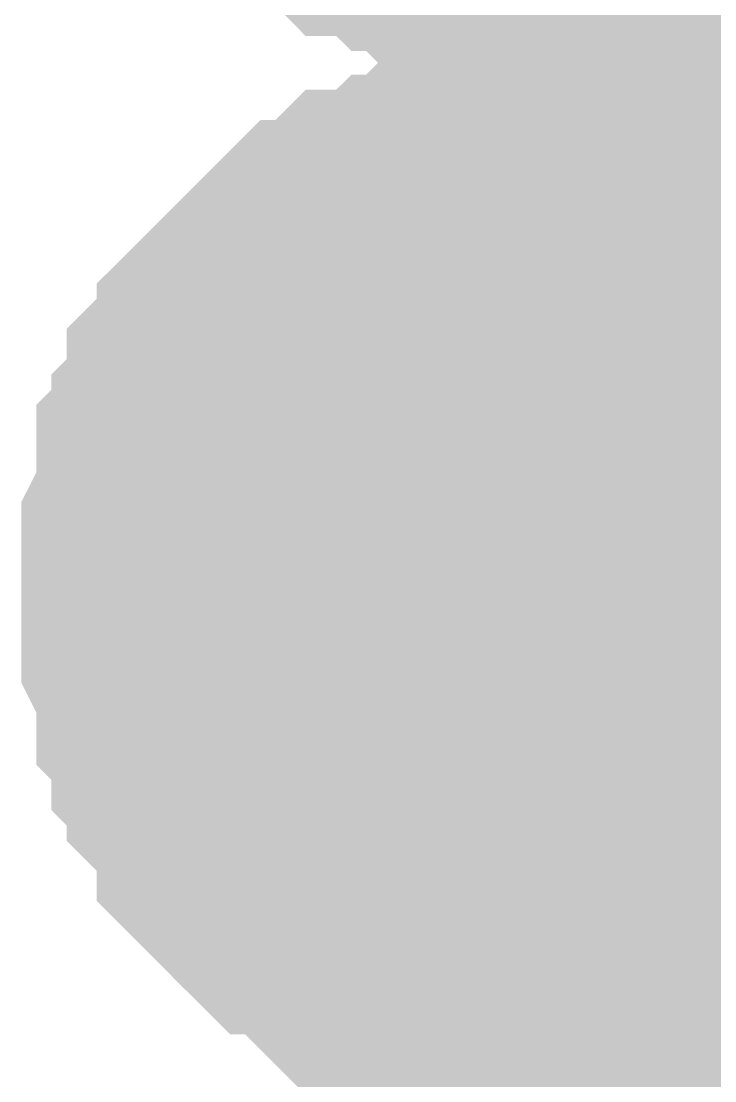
# Model space of a CAD drawing. Header units: millimetres. Extents: x 0 to 282, y 0 to 206.
# Drawn here: x 28.92 to 29.757, y 55.344 to 56.621 of the extents above; entities that cross this region are included whole.
import ezdxf

# ---------------------------------------------------------------- set-up
doc = ezdxf.new("R2010")
doc.units = ezdxf.units.MM
doc.layers.add('Sheet', color=255, linetype='Continuous')

msp = doc.modelspace()

# ---------------------------------------------------------------- linework, layer by layer
at = {"layer": 'Sheet'}
for points, const_width in [([(29.581, 55.9326), (29.581, 57.2092), (29.581, 58.4675)], 0.2997), ([(29.581, 56.6985), (29.5627, 56.6985), (29.5263, 56.6985), (29.508, 56.6985), (29.4715, 56.7168), (29.4533, 56.7168), (29.4168, 56.7168), (29.3986, 56.735), (29.3804, 56.735), (29.3621, 56.7532), (29.3256, 56.7532), (29.3074, 56.7715)], 0.2997), ([(29.581, 56.6985), (29.5627, 56.6985), (29.5263, 56.6985), (29.508, 56.6985), (29.4715, 56.7168), (29.4533, 56.7168), (29.4168, 56.7168), (29.3986, 56.735), (29.3804, 56.735), (29.3621, 56.7532), (29.3256, 56.7532), (29.3074, 56.7715)], 0.2997), ([(29.581, 56.6985), (29.5627, 56.6985), (29.5263, 56.6985), (29.508, 56.6985), (29.4715, 56.7168), (29.4533, 56.7168), (29.4168, 56.7168), (29.3986, 56.735), (29.3804, 56.735), (29.3621, 56.7532), (29.3256, 56.7532), (29.3074, 56.7715)], 0.2997), ([(29.581, 56.6985), (29.5627, 56.6985), (29.5263, 56.6985), (29.508, 56.6985), (29.4715, 56.7168), (29.4533, 56.7168), (29.4168, 56.7168), (29.3986, 56.735), (29.3804, 56.735), (29.3621, 56.7532), (29.3256, 56.7532), (29.3074, 56.7715)], 0.2997), ([(29.581, 56.6985), (29.5627, 56.6985), (29.5263, 56.6985), (29.508, 56.6985), (29.4715, 56.7168), (29.4533, 56.7168), (29.4168, 56.7168), (29.3986, 56.735), (29.3804, 56.735), (29.3621, 56.7532), (29.3256, 56.7532), (29.3074, 56.7715)], 0.2997), ([(29.8363, 56.7715), (29.8181, 56.7532), (29.7998, 56.7532), (29.7816, 56.735), (29.7451, 56.735), (29.7269, 56.7168), (29.7086, 56.7168), (29.6722, 56.7168), (29.6539, 56.6985), (29.6357, 56.6985), (29.5992, 56.6985), (29.581, 56.6985)], 0.2997), ([(29.8363, 56.7715), (29.8181, 56.7532), (29.7998, 56.7532), (29.7816, 56.735), (29.7451, 56.735), (29.7269, 56.7168), (29.7086, 56.7168), (29.6722, 56.7168), (29.6539, 56.6985), (29.6357, 56.6985), (29.5992, 56.6985), (29.581, 56.6985)], 0.2997), ([(29.8363, 56.7715), (29.8181, 56.7532), (29.7998, 56.7532), (29.7816, 56.735), (29.7451, 56.735), (29.7269, 56.7168), (29.7086, 56.7168), (29.6722, 56.7168), (29.6539, 56.6985), (29.6357, 56.6985), (29.5992, 56.6985), (29.581, 56.6985)], 0.2997), ([(29.8363, 56.7715), (29.8181, 56.7532), (29.7998, 56.7532), (29.7816, 56.735), (29.7451, 56.735), (29.7269, 56.7168), (29.7086, 56.7168), (29.6722, 56.7168), (29.6539, 56.6985), (29.6357, 56.6985), (29.5992, 56.6985), (29.581, 56.6985)], 0.2997), ([(29.8363, 56.7715), (29.8181, 56.7532), (29.7998, 56.7532), (29.7816, 56.735), (29.7451, 56.735), (29.7269, 56.7168), (29.7086, 56.7168), (29.6722, 56.7168), (29.6539, 56.6985), (29.6357, 56.6985), (29.5992, 56.6985), (29.581, 56.6985)], 0.2997), ([(29.0703, 55.9326), (29.0703, 55.9508), (29.0703, 55.9873), (29.0703, 56.0055), (29.0886, 56.042), (29.0886, 56.0602), (29.0886, 56.0967), (29.1068, 56.115), (29.1068, 56.1332), (29.125, 56.1514), (29.125, 56.1879), (29.1433, 56.2061), (29.1615, 56.2244), (29.1615, 56.2426), (29.1798, 56.2608), (29.198, 56.2791), (29.2162, 56.2973), (29.2345, 56.3156), (29.2527, 56.3338), (29.2709, 56.352), (29.2892, 56.352), (29.3074, 56.3703), (29.3256, 56.3885), (29.3621, 56.3885), (29.3804, 56.4067), (29.3986, 56.4067), (29.4168, 56.425), (29.4533, 56.425), (29.4715, 56.425), (29.508, 56.4432), (29.5263, 56.4432), (29.5627, 56.4432), (29.581, 56.4432)], 0.2997), ([(29.0703, 55.9326), (29.0703, 55.9508), (29.0703, 55.9873), (29.0703, 56.0055), (29.0886, 56.042), (29.0886, 56.0602), (29.0886, 56.0967), (29.1068, 56.115), (29.1068, 56.1332), (29.125, 56.1514), (29.125, 56.1879), (29.1433, 56.2061), (29.1615, 56.2244), (29.1615, 56.2426), (29.1798, 56.2608), (29.198, 56.2791), (29.2162, 56.2973), (29.2345, 56.3156), (29.2527, 56.3338), (29.2709, 56.352), (29.2892, 56.352), (29.3074, 56.3703), (29.3256, 56.3885), (29.3621, 56.3885), (29.3804, 56.4067), (29.3986, 56.4067), (29.4168, 56.425), (29.4533, 56.425), (29.4715, 56.425), (29.508, 56.4432), (29.5263, 56.4432), (29.5627, 56.4432), (29.581, 56.4432)], 0.2997), ([(29.0703, 55.9326), (29.0703, 55.9508), (29.0703, 55.9873), (29.0703, 56.0055), (29.0886, 56.042), (29.0886, 56.0602), (29.0886, 56.0967), (29.1068, 56.115), (29.1068, 56.1332), (29.125, 56.1514), (29.125, 56.1879), (29.1433, 56.2061), (29.1615, 56.2244), (29.1615, 56.2426), (29.1798, 56.2608), (29.198, 56.2791), (29.2162, 56.2973), (29.2345, 56.3156), (29.2527, 56.3338), (29.2709, 56.352), (29.2892, 56.352), (29.3074, 56.3703), (29.3256, 56.3885), (29.3621, 56.3885), (29.3804, 56.4067), (29.3986, 56.4067), (29.4168, 56.425), (29.4533, 56.425), (29.4715, 56.425), (29.508, 56.4432), (29.5263, 56.4432), (29.5627, 56.4432), (29.581, 56.4432)], 0.2997), ([(29.0703, 55.9326), (29.0703, 55.9508), (29.0703, 55.9873), (29.0703, 56.0055), (29.0886, 56.042), (29.0886, 56.0602), (29.0886, 56.0967), (29.1068, 56.115), (29.1068, 56.1332), (29.125, 56.1514), (29.125, 56.1879), (29.1433, 56.2061), (29.1615, 56.2244), (29.1615, 56.2426), (29.1798, 56.2608), (29.198, 56.2791), (29.2162, 56.2973), (29.2345, 56.3156), (29.2527, 56.3338), (29.2709, 56.352), (29.2892, 56.352), (29.3074, 56.3703), (29.3256, 56.3885), (29.3621, 56.3885), (29.3804, 56.4067), (29.3986, 56.4067), (29.4168, 56.425), (29.4533, 56.425), (29.4715, 56.425), (29.508, 56.4432), (29.5263, 56.4432), (29.5627, 56.4432), (29.581, 56.4432)], 0.2997), ([(29.0703, 55.9326), (29.0703, 55.9508), (29.0703, 55.9873), (29.0703, 56.0055), (29.0886, 56.042), (29.0886, 56.0602), (29.0886, 56.0967), (29.1068, 56.115), (29.1068, 56.1332), (29.125, 56.1514), (29.125, 56.1879), (29.1433, 56.2061), (29.1615, 56.2244), (29.1615, 56.2426), (29.1798, 56.2608), (29.198, 56.2791), (29.2162, 56.2973), (29.2345, 56.3156), (29.2527, 56.3338), (29.2709, 56.352), (29.2892, 56.352), (29.3074, 56.3703), (29.3256, 56.3885), (29.3621, 56.3885), (29.3804, 56.4067), (29.3986, 56.4067), (29.4168, 56.425), (29.4533, 56.425), (29.4715, 56.425), (29.508, 56.4432), (29.5263, 56.4432), (29.5627, 56.4432), (29.581, 56.4432)], 0.2997), ([(29.0703, 55.9326), (29.0703, 55.9508), (29.0703, 55.9873), (29.0703, 56.0055), (29.0886, 56.042), (29.0886, 56.0602), (29.0886, 56.0967), (29.1068, 56.115), (29.1068, 56.1332), (29.125, 56.1514), (29.125, 56.1879), (29.1433, 56.2061), (29.1615, 56.2244), (29.1615, 56.2426), (29.1798, 56.2608), (29.198, 56.2791), (29.2162, 56.2973), (29.2345, 56.3156), (29.2527, 56.3338), (29.2709, 56.352), (29.2892, 56.352), (29.3074, 56.3703), (29.3256, 56.3885), (29.3621, 56.3885), (29.3804, 56.4067), (29.3986, 56.4067), (29.4168, 56.425), (29.4533, 56.425), (29.4715, 56.425), (29.508, 56.4432), (29.5263, 56.4432), (29.5627, 56.4432), (29.581, 56.4432)], 0.2997), ([(29.0703, 55.9326), (29.0703, 55.9508), (29.0703, 55.9873), (29.0703, 56.0055), (29.0886, 56.042), (29.0886, 56.0602), (29.0886, 56.0967), (29.1068, 56.115), (29.1068, 56.1332), (29.125, 56.1514), (29.125, 56.1879), (29.1433, 56.2061), (29.1615, 56.2244), (29.1615, 56.2426), (29.1798, 56.2608), (29.198, 56.2791), (29.2162, 56.2973), (29.2345, 56.3156), (29.2527, 56.3338), (29.2709, 56.352), (29.2892, 56.352), (29.3074, 56.3703), (29.3256, 56.3885), (29.3621, 56.3885), (29.3804, 56.4067), (29.3986, 56.4067), (29.4168, 56.425), (29.4533, 56.425), (29.4715, 56.425), (29.508, 56.4432), (29.5263, 56.4432), (29.5627, 56.4432), (29.581, 56.4432)], 0.2997), ([(29.581, 56.4432), (29.581, 56.4432)], 0.2997), ([(29.581, 56.4432), (29.5992, 56.4432), (29.6357, 56.4432), (29.6539, 56.4432), (29.6722, 56.425), (29.7086, 56.425), (29.7269, 56.425), (29.7451, 56.4067), (29.7816, 56.4067), (29.7998, 56.3885), (29.8181, 56.3885), (29.8363, 56.3703), (29.8545, 56.352), (29.8728, 56.352), (29.891, 56.3338), (29.9092, 56.3156)], 0.2997), ([(29.581, 56.4432), (29.581, 56.4432)], 0.2997), ([(29.581, 56.4432), (29.5992, 56.4432), (29.6357, 56.4432), (29.6539, 56.4432), (29.6722, 56.425), (29.7086, 56.425), (29.7269, 56.425), (29.7451, 56.4067), (29.7816, 56.4067), (29.7998, 56.3885), (29.8181, 56.3885), (29.8363, 56.3703), (29.8545, 56.352), (29.8728, 56.352), (29.891, 56.3338), (29.9092, 56.3156)], 0.2997), ([(29.581, 56.4432), (29.581, 56.4432)], 0.2997), ([(29.581, 56.4432), (29.5992, 56.4432), (29.6357, 56.4432), (29.6539, 56.4432), (29.6722, 56.425), (29.7086, 56.425), (29.7269, 56.425), (29.7451, 56.4067), (29.7816, 56.4067), (29.7998, 56.3885), (29.8181, 56.3885), (29.8363, 56.3703), (29.8545, 56.352), (29.8728, 56.352), (29.891, 56.3338), (29.9092, 56.3156)], 0.2997), ([(29.581, 56.4432), (29.581, 56.4432)], 0.2997), ([(29.581, 56.4432), (29.5992, 56.4432), (29.6357, 56.4432), (29.6539, 56.4432), (29.6722, 56.425), (29.7086, 56.425), (29.7269, 56.425), (29.7451, 56.4067), (29.7816, 56.4067), (29.7998, 56.3885), (29.8181, 56.3885), (29.8363, 56.3703), (29.8545, 56.352), (29.8728, 56.352), (29.891, 56.3338), (29.9092, 56.3156)], 0.2997), ([(29.581, 56.4432), (29.581, 56.4432)], 0.2997), ([(29.581, 56.4432), (29.5992, 56.4432), (29.6357, 56.4432), (29.6539, 56.4432), (29.6722, 56.425), (29.7086, 56.425), (29.7269, 56.425), (29.7451, 56.4067), (29.7816, 56.4067), (29.7998, 56.3885), (29.8181, 56.3885), (29.8363, 56.3703), (29.8545, 56.352), (29.8728, 56.352), (29.891, 56.3338), (29.9092, 56.3156)], 0.2997), ([(29.581, 56.4432), (29.581, 56.4432)], 0.2997), ([(29.581, 56.4432), (29.5992, 56.4432), (29.6357, 56.4432), (29.6539, 56.4432), (29.6722, 56.425), (29.7086, 56.425), (29.7269, 56.425), (29.7451, 56.4067), (29.7816, 56.4067), (29.7998, 56.3885), (29.8181, 56.3885), (29.8363, 56.3703), (29.8545, 56.352), (29.8728, 56.352), (29.891, 56.3338), (29.9092, 56.3156)], 0.2997), ([(29.581, 56.4432), (29.581, 56.4432)], 0.2997), ([(29.581, 56.4432), (29.5992, 56.4432), (29.6357, 56.4432), (29.6539, 56.4432), (29.6722, 56.425), (29.7086, 56.425), (29.7269, 56.425), (29.7451, 56.4067), (29.7816, 56.4067), (29.7998, 56.3885), (29.8181, 56.3885), (29.8363, 56.3703), (29.8545, 56.352), (29.8728, 56.352), (29.891, 56.3338), (29.9092, 56.3156)], 0.2997), ([(29.0703, 55.9326), (29.0703, 55.9508), (29.0703, 55.9873), (29.0703, 56.0055), (29.0886, 56.042), (29.0886, 56.0602), (29.0886, 56.0967), (29.1068, 56.115), (29.1068, 56.1332), (29.125, 56.1514), (29.125, 56.1879), (29.1433, 56.2061), (29.1615, 56.2244), (29.1615, 56.2426), (29.1798, 56.2608), (29.198, 56.2791), (29.2162, 56.2973), (29.2345, 56.3156), (29.2527, 56.3338), (29.2709, 56.352), (29.2892, 56.352), (29.3074, 56.3703), (29.3256, 56.3885), (29.3621, 56.3885), (29.3804, 56.4067), (29.3986, 56.4067), (29.4168, 56.425), (29.4533, 56.425), (29.4715, 56.425), (29.508, 56.4432), (29.5263, 56.4432), (29.5627, 56.4432), (29.581, 56.4432)], 0.0991), ([(29.0703, 55.9326), (29.0703, 55.9508), (29.0703, 55.9873), (29.0703, 56.0055), (29.0886, 56.042), (29.0886, 56.0602), (29.0886, 56.0967), (29.1068, 56.115), (29.1068, 56.1332), (29.125, 56.1514), (29.125, 56.1879), (29.1433, 56.2061), (29.1615, 56.2244), (29.1615, 56.2426), (29.1798, 56.2608), (29.198, 56.2791), (29.2162, 56.2973), (29.2345, 56.3156), (29.2527, 56.3338), (29.2709, 56.352), (29.2892, 56.352), (29.3074, 56.3703), (29.3256, 56.3885), (29.3621, 56.3885), (29.3804, 56.4067), (29.3986, 56.4067), (29.4168, 56.425), (29.4533, 56.425), (29.4715, 56.425), (29.508, 56.4432), (29.5263, 56.4432), (29.5627, 56.4432), (29.581, 56.4432)], 0.0991), ([(29.0703, 55.9326), (29.0703, 55.9508), (29.0703, 55.9873), (29.0703, 56.0055), (29.0886, 56.042), (29.0886, 56.0602), (29.0886, 56.0967), (29.1068, 56.115), (29.1068, 56.1332), (29.125, 56.1514), (29.125, 56.1879), (29.1433, 56.2061), (29.1615, 56.2244), (29.1615, 56.2426), (29.1798, 56.2608), (29.198, 56.2791), (29.2162, 56.2973), (29.2345, 56.3156), (29.2527, 56.3338), (29.2709, 56.352), (29.2892, 56.352), (29.3074, 56.3703), (29.3256, 56.3885), (29.3621, 56.3885), (29.3804, 56.4067), (29.3986, 56.4067), (29.4168, 56.425), (29.4533, 56.425), (29.4715, 56.425), (29.508, 56.4432), (29.5263, 56.4432), (29.5627, 56.4432), (29.581, 56.4432)], 0.0991), ([(29.0703, 55.9326), (29.0703, 55.9508), (29.0703, 55.9873), (29.0703, 56.0055), (29.0886, 56.042), (29.0886, 56.0602), (29.0886, 56.0967), (29.1068, 56.115), (29.1068, 56.1332), (29.125, 56.1514), (29.125, 56.1879), (29.1433, 56.2061), (29.1615, 56.2244), (29.1615, 56.2426), (29.1798, 56.2608), (29.198, 56.2791), (29.2162, 56.2973), (29.2345, 56.3156), (29.2527, 56.3338), (29.2709, 56.352), (29.2892, 56.352), (29.3074, 56.3703), (29.3256, 56.3885), (29.3621, 56.3885), (29.3804, 56.4067), (29.3986, 56.4067), (29.4168, 56.425), (29.4533, 56.425), (29.4715, 56.425), (29.508, 56.4432), (29.5263, 56.4432), (29.5627, 56.4432), (29.581, 56.4432)], 0.0991), ([(29.0703, 55.9326), (29.0703, 55.9508), (29.0703, 55.9873), (29.0703, 56.0055), (29.0886, 56.042), (29.0886, 56.0602), (29.0886, 56.0967), (29.1068, 56.115), (29.1068, 56.1332), (29.125, 56.1514), (29.125, 56.1879), (29.1433, 56.2061), (29.1615, 56.2244), (29.1615, 56.2426), (29.1798, 56.2608), (29.198, 56.2791), (29.2162, 56.2973), (29.2345, 56.3156), (29.2527, 56.3338), (29.2709, 56.352), (29.2892, 56.352), (29.3074, 56.3703), (29.3256, 56.3885), (29.3621, 56.3885), (29.3804, 56.4067), (29.3986, 56.4067), (29.4168, 56.425), (29.4533, 56.425), (29.4715, 56.425), (29.508, 56.4432), (29.5263, 56.4432), (29.5627, 56.4432), (29.581, 56.4432)], 0.0991), ([(29.0703, 55.9326), (29.0703, 55.9508), (29.0703, 55.9873), (29.0703, 56.0055), (29.0886, 56.042), (29.0886, 56.0602), (29.0886, 56.0967), (29.1068, 56.115), (29.1068, 56.1332), (29.125, 56.1514), (29.125, 56.1879), (29.1433, 56.2061), (29.1615, 56.2244), (29.1615, 56.2426), (29.1798, 56.2608), (29.198, 56.2791), (29.2162, 56.2973), (29.2345, 56.3156), (29.2527, 56.3338), (29.2709, 56.352), (29.2892, 56.352), (29.3074, 56.3703), (29.3256, 56.3885), (29.3621, 56.3885), (29.3804, 56.4067), (29.3986, 56.4067), (29.4168, 56.425), (29.4533, 56.425), (29.4715, 56.425), (29.508, 56.4432), (29.5263, 56.4432), (29.5627, 56.4432), (29.581, 56.4432)], 0.0991), ([(29.0703, 55.9326), (29.0703, 55.9508), (29.0703, 55.9873), (29.0703, 56.0055), (29.0886, 56.042), (29.0886, 56.0602), (29.0886, 56.0967), (29.1068, 56.115), (29.1068, 56.1332), (29.125, 56.1514), (29.125, 56.1879), (29.1433, 56.2061), (29.1615, 56.2244), (29.1615, 56.2426), (29.1798, 56.2608), (29.198, 56.2791), (29.2162, 56.2973), (29.2345, 56.3156), (29.2527, 56.3338), (29.2709, 56.352), (29.2892, 56.352), (29.3074, 56.3703), (29.3256, 56.3885), (29.3621, 56.3885), (29.3804, 56.4067), (29.3986, 56.4067), (29.4168, 56.425), (29.4533, 56.425), (29.4715, 56.425), (29.508, 56.4432), (29.5263, 56.4432), (29.5627, 56.4432), (29.581, 56.4432)], 0.0991), ([(29.581, 56.4432), (29.581, 56.4432)], 0.0991), ([(29.581, 56.4432), (29.5992, 56.4432), (29.6357, 56.4432), (29.6539, 56.4432), (29.6722, 56.425), (29.7086, 56.425), (29.7269, 56.425), (29.7451, 56.4067), (29.7816, 56.4067), (29.7998, 56.3885), (29.8181, 56.3885)], 0.0991), ([(29.581, 56.4432), (29.581, 56.4432)], 0.0991), ([(29.581, 56.4432), (29.5992, 56.4432), (29.6357, 56.4432), (29.6539, 56.4432), (29.6722, 56.425), (29.7086, 56.425), (29.7269, 56.425), (29.7451, 56.4067), (29.7816, 56.4067), (29.7998, 56.3885), (29.8181, 56.3885)], 0.0991), ([(29.581, 56.4432), (29.581, 56.4432)], 0.0991), ([(29.581, 56.4432), (29.5992, 56.4432), (29.6357, 56.4432), (29.6539, 56.4432), (29.6722, 56.425), (29.7086, 56.425), (29.7269, 56.425), (29.7451, 56.4067), (29.7816, 56.4067), (29.7998, 56.3885), (29.8181, 56.3885)], 0.0991), ([(29.581, 56.4432), (29.581, 56.4432)], 0.0991), ([(29.581, 56.4432), (29.5992, 56.4432), (29.6357, 56.4432), (29.6539, 56.4432), (29.6722, 56.425), (29.7086, 56.425), (29.7269, 56.425), (29.7451, 56.4067), (29.7816, 56.4067), (29.7998, 56.3885), (29.8181, 56.3885)], 0.0991), ([(29.581, 56.4432), (29.581, 56.4432)], 0.0991), ([(29.581, 56.4432), (29.5992, 56.4432), (29.6357, 56.4432), (29.6539, 56.4432), (29.6722, 56.425), (29.7086, 56.425), (29.7269, 56.425), (29.7451, 56.4067), (29.7816, 56.4067), (29.7998, 56.3885), (29.8181, 56.3885)], 0.0991), ([(29.581, 56.4432), (29.581, 56.4432)], 0.0991), ([(29.581, 56.4432), (29.5992, 56.4432), (29.6357, 56.4432), (29.6539, 56.4432), (29.6722, 56.425), (29.7086, 56.425), (29.7269, 56.425), (29.7451, 56.4067), (29.7816, 56.4067), (29.7998, 56.3885), (29.8181, 56.3885)], 0.0991), ([(29.581, 56.4432), (29.581, 56.4432)], 0.0991), ([(29.581, 56.4432), (29.5992, 56.4432), (29.6357, 56.4432), (29.6539, 56.4432), (29.6722, 56.425), (29.7086, 56.425), (29.7269, 56.425), (29.7451, 56.4067), (29.7816, 56.4067), (29.7998, 56.3885), (29.8181, 56.3885)], 0.0991), ([(29.581, 55.422), (29.5627, 55.422), (29.5263, 55.422), (29.508, 55.422), (29.4715, 55.4402), (29.4533, 55.4402), (29.4168, 55.4402), (29.3986, 55.4584), (29.3804, 55.4584), (29.3621, 55.4767), (29.3256, 55.4767), (29.3074, 55.4949), (29.2892, 55.5131), (29.2709, 55.5314), (29.2527, 55.5496), (29.2345, 55.5496), (29.2162, 55.5678), (29.198, 55.5861), (29.1798, 55.6043), (29.1615, 55.6226), (29.1615, 55.659), (29.1433, 55.6773), (29.125, 55.6955), (29.125, 55.7137), (29.1068, 55.732), (29.1068, 55.7685), (29.0886, 55.7867), (29.0886, 55.8049), (29.0886, 55.8232), (29.0703, 55.8596), (29.0703, 55.8779), (29.0703, 55.9143), (29.0703, 55.9326)], 0.2997), ([(29.0703, 55.9326), (29.0703, 55.9326)], 0.2997), ([(29.581, 55.422), (29.5627, 55.422), (29.5263, 55.422), (29.508, 55.422), (29.4715, 55.4402), (29.4533, 55.4402), (29.4168, 55.4402), (29.3986, 55.4584), (29.3804, 55.4584), (29.3621, 55.4767), (29.3256, 55.4767), (29.3074, 55.4949), (29.2892, 55.5131), (29.2709, 55.5314), (29.2527, 55.5496), (29.2345, 55.5496), (29.2162, 55.5678), (29.198, 55.5861), (29.1798, 55.6043), (29.1615, 55.6226), (29.1615, 55.659), (29.1433, 55.6773), (29.125, 55.6955), (29.125, 55.7137), (29.1068, 55.732), (29.1068, 55.7685), (29.0886, 55.7867), (29.0886, 55.8049), (29.0886, 55.8232), (29.0703, 55.8596), (29.0703, 55.8779), (29.0703, 55.9143), (29.0703, 55.9326)], 0.2997), ([(29.0703, 55.9326), (29.0703, 55.9326)], 0.2997), ([(29.581, 55.422), (29.5627, 55.422), (29.5263, 55.422), (29.508, 55.422), (29.4715, 55.4402), (29.4533, 55.4402), (29.4168, 55.4402), (29.3986, 55.4584), (29.3804, 55.4584), (29.3621, 55.4767), (29.3256, 55.4767), (29.3074, 55.4949), (29.2892, 55.5131), (29.2709, 55.5314), (29.2527, 55.5496), (29.2345, 55.5496), (29.2162, 55.5678), (29.198, 55.5861), (29.1798, 55.6043), (29.1615, 55.6226), (29.1615, 55.659), (29.1433, 55.6773), (29.125, 55.6955), (29.125, 55.7137), (29.1068, 55.732), (29.1068, 55.7685), (29.0886, 55.7867), (29.0886, 55.8049), (29.0886, 55.8232), (29.0703, 55.8596), (29.0703, 55.8779), (29.0703, 55.9143), (29.0703, 55.9326)], 0.2997), ([(29.0703, 55.9326), (29.0703, 55.9326)], 0.2997), ([(29.581, 55.422), (29.5627, 55.422), (29.5263, 55.422), (29.508, 55.422), (29.4715, 55.4402), (29.4533, 55.4402), (29.4168, 55.4402), (29.3986, 55.4584), (29.3804, 55.4584), (29.3621, 55.4767), (29.3256, 55.4767), (29.3074, 55.4949), (29.2892, 55.5131), (29.2709, 55.5314), (29.2527, 55.5496), (29.2345, 55.5496), (29.2162, 55.5678), (29.198, 55.5861), (29.1798, 55.6043), (29.1615, 55.6226), (29.1615, 55.659), (29.1433, 55.6773), (29.125, 55.6955), (29.125, 55.7137), (29.1068, 55.732), (29.1068, 55.7685), (29.0886, 55.7867), (29.0886, 55.8049), (29.0886, 55.8232), (29.0703, 55.8596), (29.0703, 55.8779), (29.0703, 55.9143), (29.0703, 55.9326)], 0.2997), ([(29.0703, 55.9326), (29.0703, 55.9326)], 0.2997), ([(29.581, 55.422), (29.5627, 55.422), (29.5263, 55.422), (29.508, 55.422), (29.4715, 55.4402), (29.4533, 55.4402), (29.4168, 55.4402), (29.3986, 55.4584), (29.3804, 55.4584), (29.3621, 55.4767), (29.3256, 55.4767), (29.3074, 55.4949), (29.2892, 55.5131), (29.2709, 55.5314), (29.2527, 55.5496), (29.2345, 55.5496), (29.2162, 55.5678), (29.198, 55.5861), (29.1798, 55.6043), (29.1615, 55.6226), (29.1615, 55.659), (29.1433, 55.6773), (29.125, 55.6955), (29.125, 55.7137), (29.1068, 55.732), (29.1068, 55.7685), (29.0886, 55.7867), (29.0886, 55.8049), (29.0886, 55.8232), (29.0703, 55.8596), (29.0703, 55.8779), (29.0703, 55.9143), (29.0703, 55.9326)], 0.2997), ([(29.0703, 55.9326), (29.0703, 55.9326)], 0.2997), ([(29.581, 55.422), (29.5627, 55.422), (29.5263, 55.422), (29.508, 55.422), (29.4715, 55.4402), (29.4533, 55.4402), (29.4168, 55.4402), (29.3986, 55.4584), (29.3804, 55.4584), (29.3621, 55.4767), (29.3256, 55.4767), (29.3074, 55.4949), (29.2892, 55.5131), (29.2709, 55.5314), (29.2527, 55.5496), (29.2345, 55.5496), (29.2162, 55.5678), (29.198, 55.5861), (29.1798, 55.6043), (29.1615, 55.6226), (29.1615, 55.659), (29.1433, 55.6773), (29.125, 55.6955), (29.125, 55.7137), (29.1068, 55.732), (29.1068, 55.7685), (29.0886, 55.7867), (29.0886, 55.8049), (29.0886, 55.8232), (29.0703, 55.8596), (29.0703, 55.8779), (29.0703, 55.9143), (29.0703, 55.9326)], 0.2997), ([(29.0703, 55.9326), (29.0703, 55.9326)], 0.2997), ([(29.581, 55.422), (29.5627, 55.422), (29.5263, 55.422), (29.508, 55.422), (29.4715, 55.4402), (29.4533, 55.4402), (29.4168, 55.4402), (29.3986, 55.4584), (29.3804, 55.4584), (29.3621, 55.4767), (29.3256, 55.4767), (29.3074, 55.4949), (29.2892, 55.5131), (29.2709, 55.5314), (29.2527, 55.5496), (29.2345, 55.5496), (29.2162, 55.5678), (29.198, 55.5861), (29.1798, 55.6043), (29.1615, 55.6226), (29.1615, 55.659), (29.1433, 55.6773), (29.125, 55.6955), (29.125, 55.7137), (29.1068, 55.732), (29.1068, 55.7685), (29.0886, 55.7867), (29.0886, 55.8049), (29.0886, 55.8232), (29.0703, 55.8596), (29.0703, 55.8779), (29.0703, 55.9143), (29.0703, 55.9326)], 0.2997), ([(29.0703, 55.9326), (29.0703, 55.9326)], 0.2997), ([(32.116, 55.9326), (29.581, 55.9326)], 0.2997), ([(29.581, 50.8627), (29.581, 54.6742), (29.581, 55.9326)], 0.2997), ([(29.581, 55.422), (29.5627, 55.422), (29.5263, 55.422), (29.508, 55.422), (29.4715, 55.4402), (29.4533, 55.4402), (29.4168, 55.4402), (29.3986, 55.4584), (29.3804, 55.4584), (29.3621, 55.4767), (29.3256, 55.4767), (29.3074, 55.4949), (29.2892, 55.5131), (29.2709, 55.5314), (29.2527, 55.5496), (29.2345, 55.5496), (29.2162, 55.5678), (29.198, 55.5861), (29.1798, 55.6043), (29.1615, 55.6226), (29.1615, 55.659), (29.1433, 55.6773), (29.125, 55.6955), (29.125, 55.7137), (29.1068, 55.732), (29.1068, 55.7685), (29.0886, 55.7867), (29.0886, 55.8049), (29.0886, 55.8232), (29.0703, 55.8596), (29.0703, 55.8779), (29.0703, 55.9143), (29.0703, 55.9326)], 0.0991), ([(29.0703, 55.9326), (29.0703, 55.9326)], 0.0991), ([(29.581, 55.422), (29.5627, 55.422), (29.5263, 55.422), (29.508, 55.422), (29.4715, 55.4402), (29.4533, 55.4402), (29.4168, 55.4402), (29.3986, 55.4584), (29.3804, 55.4584), (29.3621, 55.4767), (29.3256, 55.4767), (29.3074, 55.4949), (29.2892, 55.5131), (29.2709, 55.5314), (29.2527, 55.5496), (29.2345, 55.5496), (29.2162, 55.5678), (29.198, 55.5861), (29.1798, 55.6043), (29.1615, 55.6226), (29.1615, 55.659), (29.1433, 55.6773), (29.125, 55.6955), (29.125, 55.7137), (29.1068, 55.732), (29.1068, 55.7685), (29.0886, 55.7867), (29.0886, 55.8049), (29.0886, 55.8232), (29.0703, 55.8596), (29.0703, 55.8779), (29.0703, 55.9143), (29.0703, 55.9326)], 0.0991), ([(29.0703, 55.9326), (29.0703, 55.9326)], 0.0991), ([(29.581, 55.422), (29.5627, 55.422), (29.5263, 55.422), (29.508, 55.422), (29.4715, 55.4402), (29.4533, 55.4402), (29.4168, 55.4402), (29.3986, 55.4584), (29.3804, 55.4584), (29.3621, 55.4767), (29.3256, 55.4767), (29.3074, 55.4949), (29.2892, 55.5131), (29.2709, 55.5314), (29.2527, 55.5496), (29.2345, 55.5496), (29.2162, 55.5678), (29.198, 55.5861), (29.1798, 55.6043), (29.1615, 55.6226), (29.1615, 55.659), (29.1433, 55.6773), (29.125, 55.6955), (29.125, 55.7137), (29.1068, 55.732), (29.1068, 55.7685), (29.0886, 55.7867), (29.0886, 55.8049), (29.0886, 55.8232), (29.0703, 55.8596), (29.0703, 55.8779), (29.0703, 55.9143), (29.0703, 55.9326)], 0.0991), ([(29.0703, 55.9326), (29.0703, 55.9326)], 0.0991), ([(29.581, 55.422), (29.5627, 55.422), (29.5263, 55.422), (29.508, 55.422), (29.4715, 55.4402), (29.4533, 55.4402), (29.4168, 55.4402), (29.3986, 55.4584), (29.3804, 55.4584), (29.3621, 55.4767), (29.3256, 55.4767), (29.3074, 55.4949), (29.2892, 55.5131), (29.2709, 55.5314), (29.2527, 55.5496), (29.2345, 55.5496), (29.2162, 55.5678), (29.198, 55.5861), (29.1798, 55.6043), (29.1615, 55.6226), (29.1615, 55.659), (29.1433, 55.6773), (29.125, 55.6955), (29.125, 55.7137), (29.1068, 55.732), (29.1068, 55.7685), (29.0886, 55.7867), (29.0886, 55.8049), (29.0886, 55.8232), (29.0703, 55.8596), (29.0703, 55.8779), (29.0703, 55.9143), (29.0703, 55.9326)], 0.0991), ([(29.0703, 55.9326), (29.0703, 55.9326)], 0.0991), ([(29.581, 55.422), (29.5627, 55.422), (29.5263, 55.422), (29.508, 55.422), (29.4715, 55.4402), (29.4533, 55.4402), (29.4168, 55.4402), (29.3986, 55.4584), (29.3804, 55.4584), (29.3621, 55.4767), (29.3256, 55.4767), (29.3074, 55.4949), (29.2892, 55.5131), (29.2709, 55.5314), (29.2527, 55.5496), (29.2345, 55.5496), (29.2162, 55.5678), (29.198, 55.5861), (29.1798, 55.6043), (29.1615, 55.6226), (29.1615, 55.659), (29.1433, 55.6773), (29.125, 55.6955), (29.125, 55.7137), (29.1068, 55.732), (29.1068, 55.7685), (29.0886, 55.7867), (29.0886, 55.8049), (29.0886, 55.8232), (29.0703, 55.8596), (29.0703, 55.8779), (29.0703, 55.9143), (29.0703, 55.9326)], 0.0991), ([(29.0703, 55.9326), (29.0703, 55.9326)], 0.0991), ([(29.581, 55.422), (29.5627, 55.422), (29.5263, 55.422), (29.508, 55.422), (29.4715, 55.4402), (29.4533, 55.4402), (29.4168, 55.4402), (29.3986, 55.4584), (29.3804, 55.4584), (29.3621, 55.4767), (29.3256, 55.4767), (29.3074, 55.4949), (29.2892, 55.5131), (29.2709, 55.5314), (29.2527, 55.5496), (29.2345, 55.5496), (29.2162, 55.5678), (29.198, 55.5861), (29.1798, 55.6043), (29.1615, 55.6226), (29.1615, 55.659), (29.1433, 55.6773), (29.125, 55.6955), (29.125, 55.7137), (29.1068, 55.732), (29.1068, 55.7685), (29.0886, 55.7867), (29.0886, 55.8049), (29.0886, 55.8232), (29.0703, 55.8596), (29.0703, 55.8779), (29.0703, 55.9143), (29.0703, 55.9326)], 0.0991), ([(29.0703, 55.9326), (29.0703, 55.9326)], 0.0991), ([(29.581, 55.422), (29.5627, 55.422), (29.5263, 55.422), (29.508, 55.422), (29.4715, 55.4402), (29.4533, 55.4402), (29.4168, 55.4402), (29.3986, 55.4584), (29.3804, 55.4584), (29.3621, 55.4767), (29.3256, 55.4767), (29.3074, 55.4949), (29.2892, 55.5131), (29.2709, 55.5314), (29.2527, 55.5496), (29.2345, 55.5496), (29.2162, 55.5678), (29.198, 55.5861), (29.1798, 55.6043), (29.1615, 55.6226), (29.1615, 55.659), (29.1433, 55.6773), (29.125, 55.6955), (29.125, 55.7137), (29.1068, 55.732), (29.1068, 55.7685), (29.0886, 55.7867), (29.0886, 55.8049), (29.0886, 55.8232), (29.0703, 55.8596), (29.0703, 55.8779), (29.0703, 55.9143), (29.0703, 55.9326)], 0.0991), ([(29.0703, 55.9326), (29.0703, 55.9326)], 0.0991), ([(29.9092, 55.5496), (29.891, 55.5496), (29.8728, 55.5314), (29.8545, 55.5131), (29.8363, 55.4949), (29.8181, 55.4767), (29.7998, 55.4767), (29.7816, 55.4584), (29.7451, 55.4584), (29.7269, 55.4402), (29.7086, 55.4402), (29.6722, 55.4402), (29.6539, 55.422), (29.6357, 55.422), (29.5992, 55.422), (29.581, 55.422)], 0.2997), ([(29.9092, 55.5496), (29.891, 55.5496), (29.8728, 55.5314), (29.8545, 55.5131), (29.8363, 55.4949), (29.8181, 55.4767), (29.7998, 55.4767), (29.7816, 55.4584), (29.7451, 55.4584), (29.7269, 55.4402), (29.7086, 55.4402), (29.6722, 55.4402), (29.6539, 55.422), (29.6357, 55.422), (29.5992, 55.422), (29.581, 55.422)], 0.2997), ([(29.9092, 55.5496), (29.891, 55.5496), (29.8728, 55.5314), (29.8545, 55.5131), (29.8363, 55.4949), (29.8181, 55.4767), (29.7998, 55.4767), (29.7816, 55.4584), (29.7451, 55.4584), (29.7269, 55.4402), (29.7086, 55.4402), (29.6722, 55.4402), (29.6539, 55.422), (29.6357, 55.422), (29.5992, 55.422), (29.581, 55.422)], 0.2997), ([(29.9092, 55.5496), (29.891, 55.5496), (29.8728, 55.5314), (29.8545, 55.5131), (29.8363, 55.4949), (29.8181, 55.4767), (29.7998, 55.4767), (29.7816, 55.4584), (29.7451, 55.4584), (29.7269, 55.4402), (29.7086, 55.4402), (29.6722, 55.4402), (29.6539, 55.422), (29.6357, 55.422), (29.5992, 55.422), (29.581, 55.422)], 0.2997), ([(29.9092, 55.5496), (29.891, 55.5496), (29.8728, 55.5314), (29.8545, 55.5131), (29.8363, 55.4949), (29.8181, 55.4767), (29.7998, 55.4767), (29.7816, 55.4584), (29.7451, 55.4584), (29.7269, 55.4402), (29.7086, 55.4402), (29.6722, 55.4402), (29.6539, 55.422), (29.6357, 55.422), (29.5992, 55.422), (29.581, 55.422)], 0.2997), ([(29.9092, 55.5496), (29.891, 55.5496), (29.8728, 55.5314), (29.8545, 55.5131), (29.8363, 55.4949), (29.8181, 55.4767), (29.7998, 55.4767), (29.7816, 55.4584), (29.7451, 55.4584), (29.7269, 55.4402), (29.7086, 55.4402), (29.6722, 55.4402), (29.6539, 55.422), (29.6357, 55.422), (29.5992, 55.422), (29.581, 55.422)], 0.2997), ([(29.9092, 55.5496), (29.891, 55.5496), (29.8728, 55.5314), (29.8545, 55.5131), (29.8363, 55.4949), (29.8181, 55.4767), (29.7998, 55.4767), (29.7816, 55.4584), (29.7451, 55.4584), (29.7269, 55.4402), (29.7086, 55.4402), (29.6722, 55.4402), (29.6539, 55.422), (29.6357, 55.422), (29.5992, 55.422), (29.581, 55.422)], 0.2997), ([(29.8181, 55.4767), (29.7998, 55.4767), (29.7816, 55.4584), (29.7451, 55.4584), (29.7269, 55.4402), (29.7086, 55.4402), (29.6722, 55.4402), (29.6539, 55.422), (29.6357, 55.422), (29.5992, 55.422), (29.581, 55.422)], 0.0991), ([(29.8181, 55.4767), (29.7998, 55.4767), (29.7816, 55.4584), (29.7451, 55.4584), (29.7269, 55.4402), (29.7086, 55.4402), (29.6722, 55.4402), (29.6539, 55.422), (29.6357, 55.422), (29.5992, 55.422), (29.581, 55.422)], 0.0991), ([(29.8181, 55.4767), (29.7998, 55.4767), (29.7816, 55.4584), (29.7451, 55.4584), (29.7269, 55.4402), (29.7086, 55.4402), (29.6722, 55.4402), (29.6539, 55.422), (29.6357, 55.422), (29.5992, 55.422), (29.581, 55.422)], 0.0991), ([(29.8181, 55.4767), (29.7998, 55.4767), (29.7816, 55.4584), (29.7451, 55.4584), (29.7269, 55.4402), (29.7086, 55.4402), (29.6722, 55.4402), (29.6539, 55.422), (29.6357, 55.422), (29.5992, 55.422), (29.581, 55.422)], 0.0991), ([(29.8181, 55.4767), (29.7998, 55.4767), (29.7816, 55.4584), (29.7451, 55.4584), (29.7269, 55.4402), (29.7086, 55.4402), (29.6722, 55.4402), (29.6539, 55.422), (29.6357, 55.422), (29.5992, 55.422), (29.581, 55.422)], 0.0991), ([(29.8181, 55.4767), (29.7998, 55.4767), (29.7816, 55.4584), (29.7451, 55.4584), (29.7269, 55.4402), (29.7086, 55.4402), (29.6722, 55.4402), (29.6539, 55.422), (29.6357, 55.422), (29.5992, 55.422), (29.581, 55.422)], 0.0991), ([(29.8181, 55.4767), (29.7998, 55.4767), (29.7816, 55.4584), (29.7451, 55.4584), (29.7269, 55.4402), (29.7086, 55.4402), (29.6722, 55.4402), (29.6539, 55.422), (29.6357, 55.422), (29.5992, 55.422), (29.581, 55.422)], 0.0991)]:
    msp.add_lwpolyline(points, dxfattribs=dict(at, const_width=const_width))
at = {"layer": 'Sheet', "const_width": 0.508}
msp.add_lwpolyline([(29.3112, 55.9435, 1), (29.8192, 55.9435, 1)], format="xyb", close=True, dxfattribs=at)

doc.saveas('drawing.dxf')
